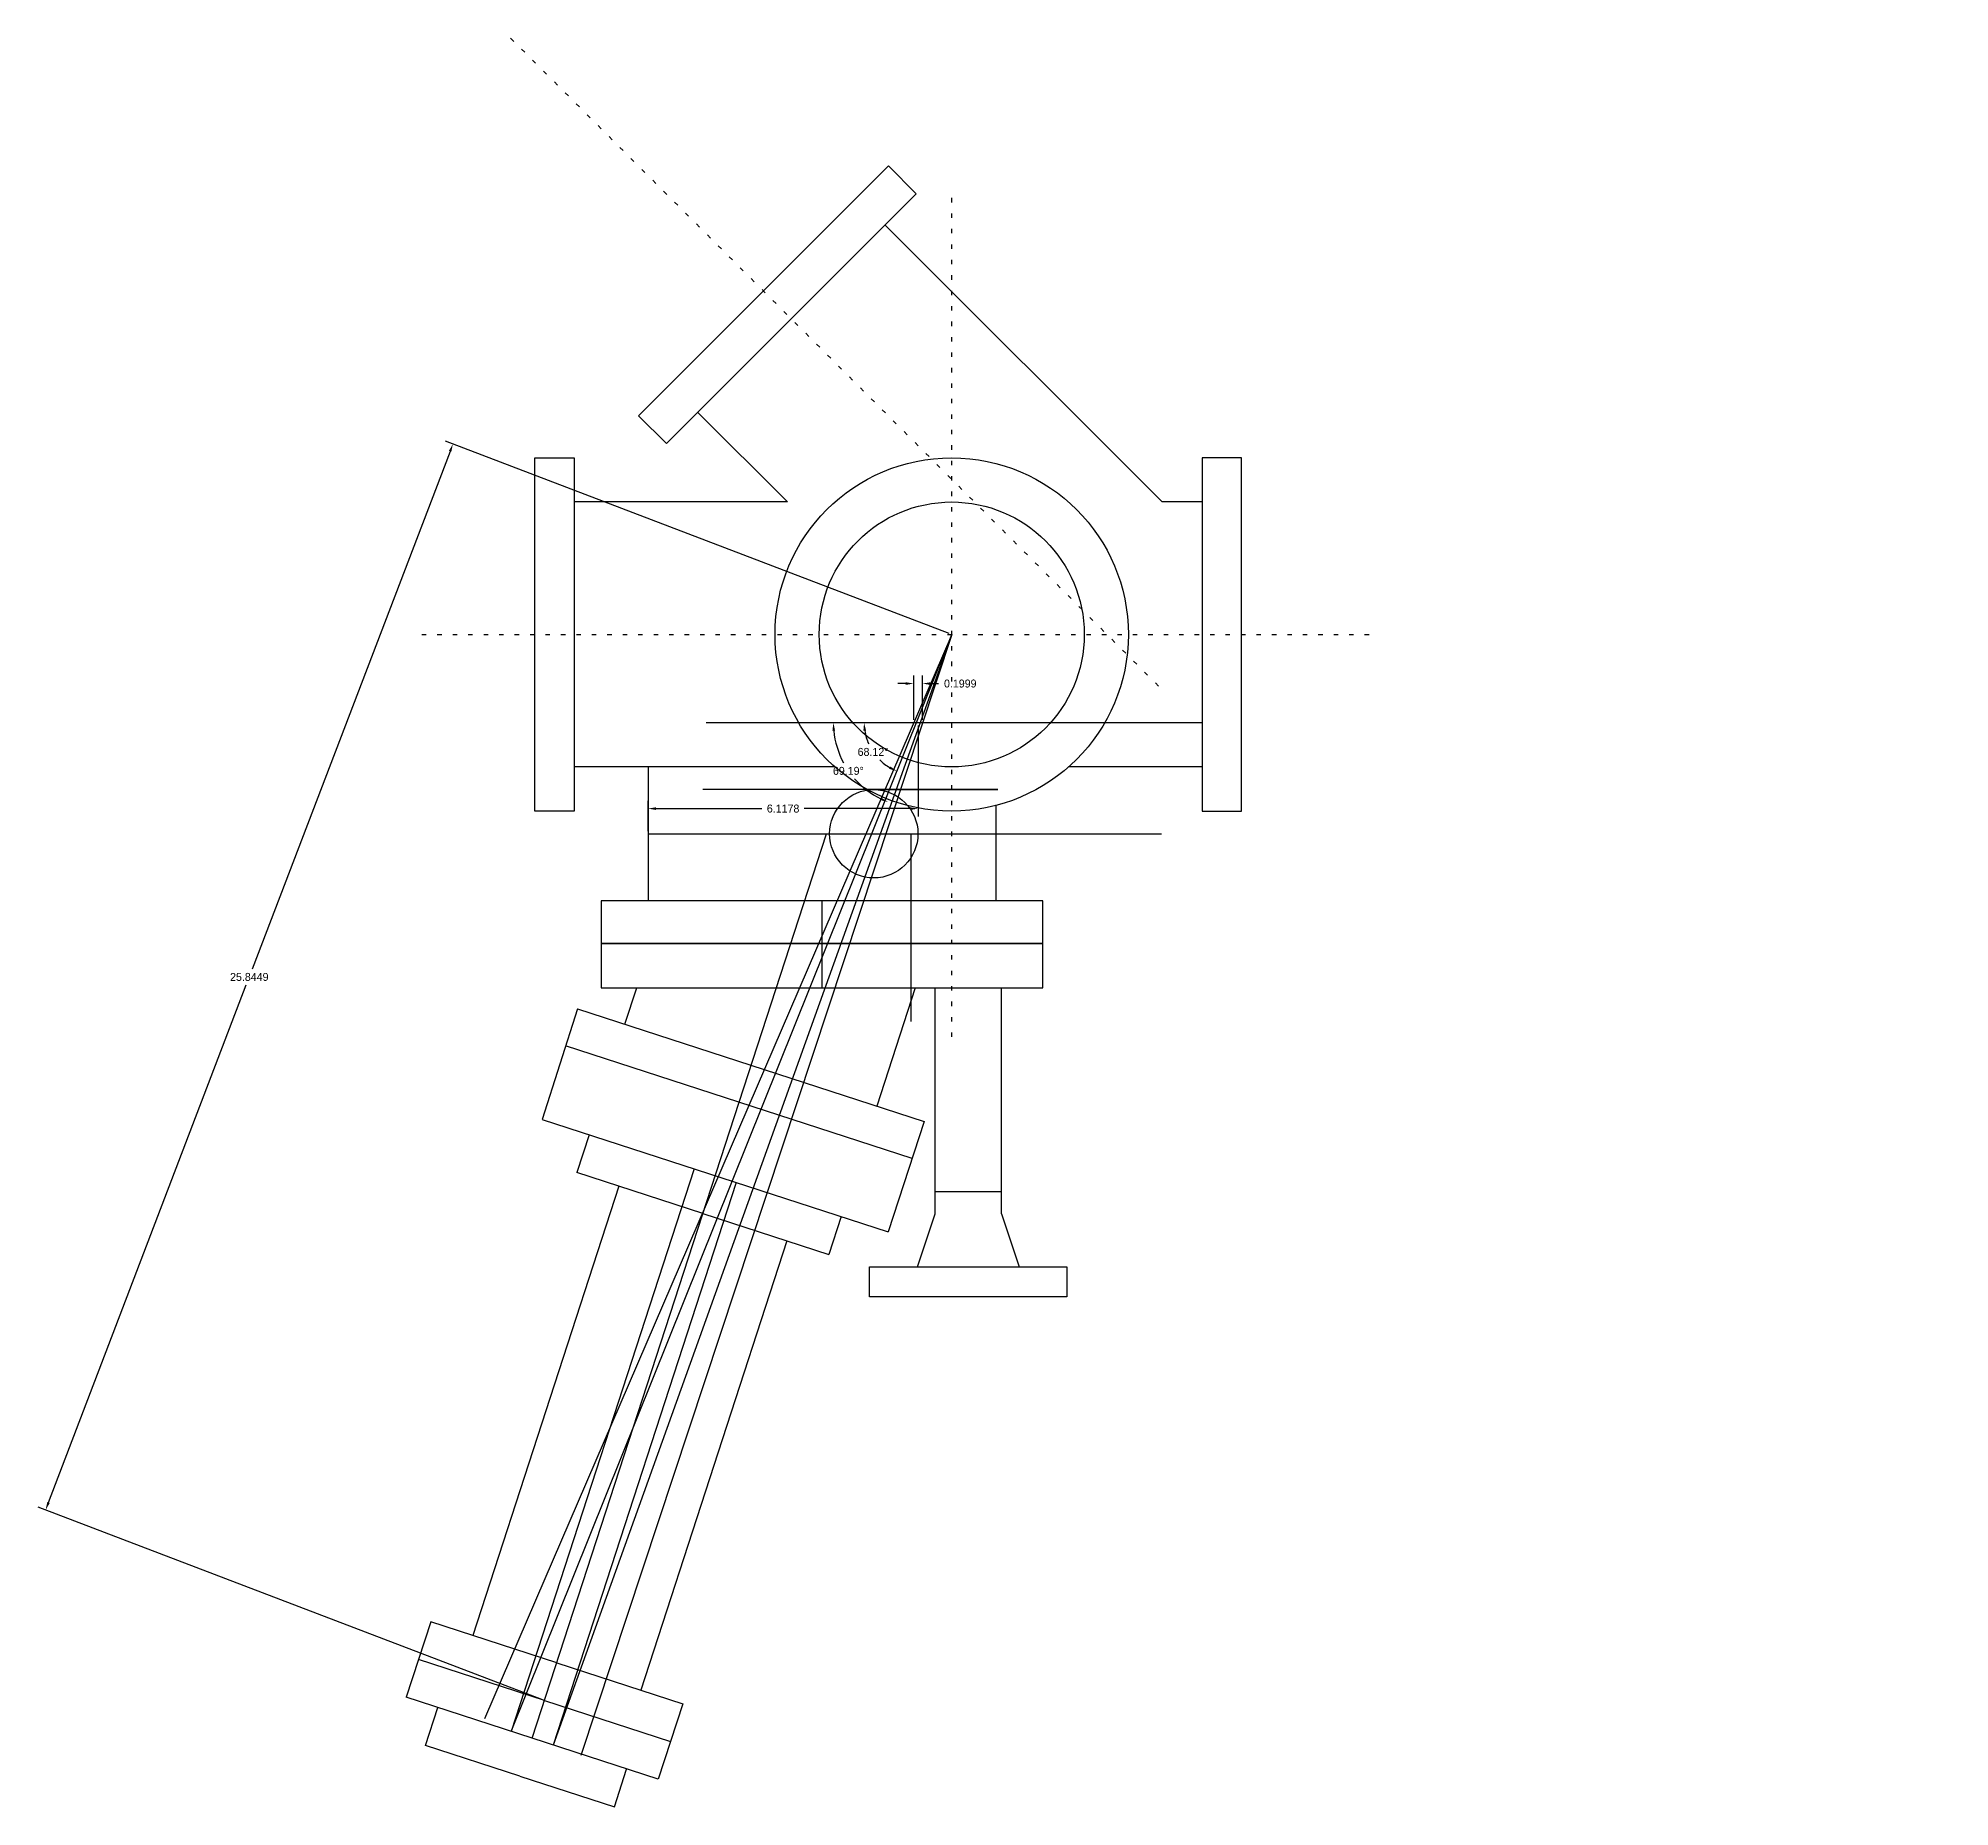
# Model space of a CAD drawing. Header units: inches. Extents: x -2.2 to 41, y -12.9 to 27.1.
import ezdxf

# ---------------------------------------------------------------- set-up
doc = ezdxf.new("R2010")
doc.units = ezdxf.units.IN
doc.header["$MEASUREMENT"] = 0
doc.linetypes.add('DOT', pattern=[0.25, 0, -0.25])
doc.linetypes.add('HIDDEN', pattern=[0.375, 0.25, -0.125])
doc.layers.add('CHAMBER', color=5, linetype='HIDDEN')
doc.layers.add('DIM_CHAMBER', color=136, linetype='Continuous')
doc.dimstyles.get("Standard").update_dxf_attribs({"dimtxt": 0.18, "dimasz": 0.18, "dimexe": 0.18, "dimexo": 0.0625, "dimgap": 0.09, "dimtad": 0, "dimtih": 1, "dimtoh": 1, "dimdec": 4, "dimzin": 0, "dimdsep": 46, "dimtxsty": 'Standard', "dimcen": 0.09, "dimadec": 0, "dimazin": 0, "dimtfac": 1, "dimtdec": 4, "dimtofl": 0, "dimtmove": 0, "dimatfit": 3, "dimfxl": 0, "dimtolj": 1, "dimtzin": 0, "dimarcsym": 0})

# ---------------------------------------------------------------- blocks, each defined once
blk = doc.blocks.new('*D50')
at = {"color": 0, "lineweight": -2}
for start, end in [(188.7375, 204.062), (225.4326, 239.3844)]:
    blk.add_arc((17.635, 11.603), 1.181, start, end, dxfattribs=at)
at = {"color": 0}
for points in [[(16.437, 11.421), (16.497, 11.425), (16.453, 11.603)], [(17.046, 10.613), (17.02, 10.559), (17.194, 10.506)]]:
    blk.add_solid(points, dxfattribs=at)
at = {"color": 0, "insert": (16.656, 10.941), "char_height": 0.18, "attachment_point": 5}
blk.add_mtext('\\A1;68.12°', dxfattribs=at)
blk = doc.blocks.new('*D52')
at = {"color": 0, "lineweight": -2}
for start, end in [(185.3722, 208.2972), (221.4146, 243.8181)]:
    blk.add_arc((17.678, 11.603), 1.92, start, end, dxfattribs=at)
at = {"color": 0}
for points in [[(15.736, 11.421), (15.796, 11.424), (15.757, 11.603)], [(16.842, 9.907), (16.818, 9.852), (16.995, 9.808)]]:
    blk.add_solid(points, dxfattribs=at)
at = {"color": 0, "insert": (16.097, 10.512), "char_height": 0.18, "attachment_point": 5}
blk.add_mtext('\\A1;69.19°', dxfattribs=at)
blk = doc.blocks.new('*D54')
at = {"color": 0, "lineweight": -2}
for p, q in [((17.678, 11.54), (17.678, 9.478)), ((11.56, 9.15), (11.56, 9.838)), ((11.74, 9.658), (14.139, 9.658)), ((17.498, 9.658), (15.099, 9.658))]:
    blk.add_line(p, q, dxfattribs=at)
at = {"color": 0}
for points in [[(11.74, 9.688), (11.74, 9.628), (11.56, 9.658)], [(17.498, 9.688), (17.498, 9.628), (17.678, 9.658)]]:
    blk.add_solid(points, dxfattribs=at)
at = {"color": 0, "insert": (14.619, 9.658), "char_height": 0.18, "attachment_point": 5}
blk.add_mtext('\\A1;6.1178', dxfattribs=at)
blk = doc.blocks.new('*D55')
at = {"color": 0, "lineweight": -2}
for p, q in [((17.576, 11.665), (17.576, 12.67)), ((17.776, 11.665), (17.776, 12.67)), ((17.396, 12.49), (17.216, 12.49)), ((17.956, 12.49), (18.136, 12.49))]:
    blk.add_line(p, q, dxfattribs=at)
at = {"color": 0}
for points in [[(17.396, 12.52), (17.396, 12.46), (17.576, 12.49)], [(17.956, 12.52), (17.956, 12.46), (17.776, 12.49)]]:
    blk.add_solid(points, dxfattribs=at)
at = {"color": 0, "insert": (18.631, 12.49), "char_height": 0.18, "attachment_point": 5}
blk.add_mtext('\\A1;0.1999', dxfattribs=at)
blk = doc.blocks.new('*D56')
at = {"color": 0, "lineweight": -2}
for p, q in [((7.078, 17.749), (2.599, 6.025)), ((18.379, 13.625), (6.974, 17.981)), ((-2.016, -6.058), (2.462, 5.665)), ((9.156, -10.519), (-2.249, -6.162))]:
    blk.add_line(p, q, dxfattribs=at)
at = {"color": 0}
for points in [[(7.05, 17.76), (7.106, 17.738), (7.142, 17.917)], [(-2.044, -6.047), (-1.988, -6.069), (-2.081, -6.226)]]:
    blk.add_solid(points, dxfattribs=at)
at = {"color": 0, "insert": (2.531, 5.845), "char_height": 0.18, "attachment_point": 5}
blk.add_mtext('\\A1;25.8449', dxfattribs=at)

msp = doc.modelspace()

# ---------------------------------------------------------------- linework, layer by layer
at = {"color": 3}
for q in [(7.8551, -10.95843), (10.03597, -11.78728)]:
    msp.add_line((18.43749, 13.60224), q, dxfattribs=at)
at = {"color": 1}
for p, q in [((8.46118, -11.2421), (18.43749, 13.60224)), ((18.43749, 13.60224), (9.41217, -11.55132)), ((19.48141, 10.08767), (12.79768, 10.08767)), ((16.80673, 10.08767), (19.48141, 10.08767)), ((10.22808, 2.27299), (9.94998, 1.41802)), ((12.80286, 0.49007), (9.94998, 1.41802)), ((10.90094, 1.1087), (7.59125, -9.06656)), ((12.80286, 0.49007), (15.65574, -0.43788)), ((15.93441, 0.41887), (15.65574, -0.43788)), ((14.70478, -0.12856), (11.39509, -10.30382)), ((6.6403, -8.75724), (6.08353, -10.46897)), ((9.49317, -9.68519), (6.6403, -8.75724)), ((9.21479, -10.54105), (6.36191, -9.6131)), ((9.49317, -9.68519), (12.34605, -10.61314)), ((11.78945, -12.32433), (6.08353, -10.46897)), ((6.5184, -11.55668), (6.79677, -10.70089)), ((9.21479, -10.54105), (12.06766, -11.469)), ((12.34605, -10.61314), (11.78945, -12.32433)), ((8.65835, -12.2523), (6.5184, -11.55668)), ((10.79798, -12.94781), (11.07621, -12.09241)), ((8.65835, -12.2523), (10.79798, -12.94781))]:
    msp.add_line(p, q, dxfattribs=at)
for p, q in [((24.10719, 11.60267), (12.87411, 11.60267)), ((11.55969, 9.08767), (23.18832, 9.08767)), ((17.50969, 9.08767), (17.50969, 4.83588)), ((15.49719, 7.57267), (15.49719, 5.60267)), ((10.49719, 5.60267), (20.49719, 5.60267)), ((18.06219, 0.47765), (18.06219, 5.60267)), ((19.56219, 0.47765), (19.56219, 5.60267)), ((9.96583, 5.12352), (9.16291, 2.61909)), ((9.96583, 5.12352), (17.8104, 2.57467)), ((17.53847, 1.73774), (9.69389, 4.28659)), ((17.53847, 1.73774), (9.69389, 4.28659)), ((9.16291, 2.61909), (16.99769, 0.07339)), ((17.8104, 2.57467), (16.99769, 0.07339)), ((12.60188, 1.50169), (8.46118, -11.2421)), ((13.55294, 1.19267), (9.41217, -11.55132)), ((19.56219, 0.97765), (18.06219, 0.97765)), ((17.66253, -0.71735), (18.06219, 0.47765)), ((19.56219, 0.47765), (19.96186, -0.71735)), ((19.87219, -1.39735), (17.37219, -1.39735))]:
    msp.add_line(p, q)
at = {"color": 5}
msp.add_line((8.93649, -11.39665), (15.59939, 9.08767), dxfattribs=at)
for points in [[(20.49719, 5.60267), (20.49719, 6.60267), (10.49719, 6.60267), (10.49719, 5.60267)], [(16.57719, -0.71735), (21.04719, -0.71735), (21.04719, -1.39735), (16.57719, -1.39735)]]:
    msp.add_lwpolyline(points, close=True)
for points in [[(11.03494, 4.77615), (11.3035, 5.60267)], [(17.61227, 5.60267), (16.74128, 2.92205)]]:
    msp.add_lwpolyline(points)
msp.add_circle((16.67227, 9.08767), 1)
at = {"layer": 'CHAMBER', "linetype": 'DOT'}
for p, q in [((8.44904, 27.1054), (23.17975, 12.37468)), ((18.43749, 4.48725), (18.43749, 23.62874)), ((6.43864, 13.60224), (28.12021, 13.60225))]:
    msp.add_line(p, q, dxfattribs=at)
at = {"layer": 'CHAMBER', "linetype": 'ByBlock'}
for p, q in [((16.92625, 22.87765), (23.20122, 16.60267)), ((14.71594, 16.60267), (12.68361, 18.63501)), ((14.71594, 16.60267), (9.89377, 16.60267)), ((24.10719, 16.60267), (23.20122, 16.60267)), ((11.50377, 10.60267), (9.88719, 10.60267)), ((15.79125, 10.60267), (11.50377, 10.60267)), ((11.55969, 10.60267), (11.55969, 7.57267)), ((24.10719, 10.60267), (21.08373, 10.60267)), ((19.43469, 9.74517), (19.43469, 7.57267))]:
    msp.add_line(p, q, dxfattribs=at)
for points in [[(11.97652, 17.92791), (11.34719, 18.55724), (17.00405, 24.21409), (17.63337, 23.58477)], [(9.88719, 9.60267), (8.99719, 9.60267), (8.99719, 17.60267), (9.88719, 17.60267)], [(24.10719, 9.60267), (24.99719, 9.60267), (24.99719, 17.60267), (24.10719, 17.60267)], [(10.49719, 6.60267), (20.49719, 6.60267), (20.49719, 7.57267), (10.49719, 7.57267)]]:
    msp.add_lwpolyline(points, close=True, dxfattribs=at)
for radius in [4, 3]:
    msp.add_circle((18.43749, 13.60224), radius, dxfattribs=at)

# ---------------------------------------------------------------- texts
at = {"layer": 'DIM_CHAMBER', "linetype": 'ByBlock', "char_height": 0.36, "attachment_point": 4}
for insert in [(40.97795, 12.90205), (41.03843, 11.81436), (40.97795, 10.7871)]:
    msp.add_mtext('\\A1;', dxfattribs=dict(at, insert=insert))

# ---------------------------------------------------------------- dimensions: what is measured, and where the dimension line sits
at = {"color": 1}
dim = msp.add_aligned_dim(p1=(18.43749, 13.60224), p2=(9.21479, -10.54105), distance=-12.09151, dimstyle='Standard', dxfattribs=at)
dim.commit()
dim.dimension.update_dxf_attribs({"geometry": '*D56', "text_midpoint": (2.53071, 5.84543)})
for base, line1, picture, middle in [((16.54465, 11.14659), ((8.46118, -11.2421), (18.43749, 13.60224)), '*D50', (16.65576, 10.94095)), ((15.91061, 10.85034), ((18.43749, 13.60224), (8.93649, -11.39665)), '*D52', (16.09667, 10.5123))]:
    dim = msp.add_angular_dim_2l(base=base, line1=line1, line2=((24.10719, 11.60267), (12.87411, 11.60267)), dimstyle='Standard', override={"dimadec": 2}, dxfattribs=at)
    dim.commit()
    dim.dimension.update_dxf_attribs({"geometry": picture, "text_midpoint": middle})
for base, p1, p2, picture, middle in [((17.77582, 12.4903), (17.57594, 11.60267), (17.77582, 11.60267), '*D55', (18.63082, 12.4903)), ((11.559692, 9.658105), (17.67754, 11.602673), (11.559692, 9.087673), '*D54', (14.618616, 9.658105))]:
    dim = msp.add_linear_dim(base=base, p1=p1, p2=p2, dimstyle='Standard', dxfattribs=at)
    dim.commit()
    dim.dimension.update_dxf_attribs({"geometry": picture, "text_midpoint": middle})

doc.saveas('drawing.dxf')
